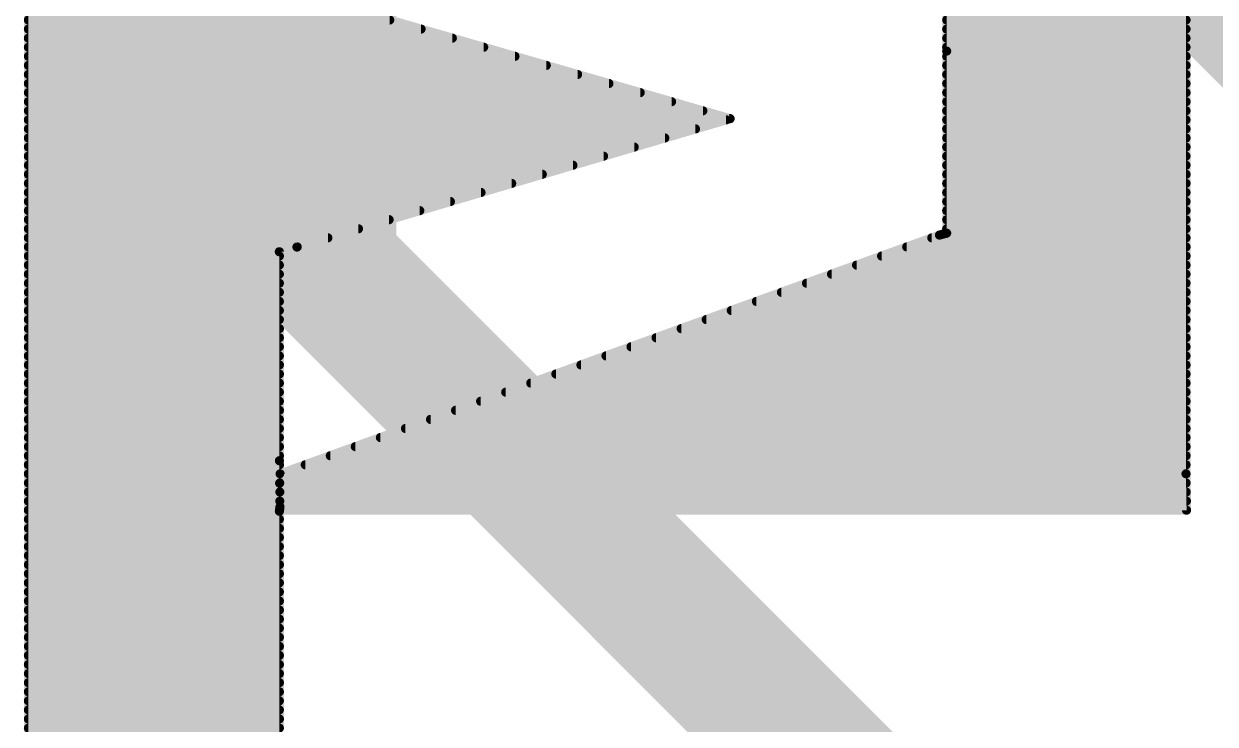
# Model space of a CAD drawing. Extents: x -33 to 53.6, y -19.6 to 58.5.
# Drawn here: x 6.057 to 7.725, y 7.994 to 8.973 of the extents above; entities that cross this region are included whole.
import ezdxf

# ---------------------------------------------------------------- set-up
doc = ezdxf.new("R2010")
doc.units = 0
doc.layers.add('16', color=132, linetype='CONTINUOUS')
doc.layers.add('21', color=41, linetype='CONTINUOUS')

msp = doc.modelspace()

# ---------------------------------------------------------------- linework, layer by layer
at = {"layer": '16', "const_width": 0.2032}
for points in [[(6.477, 22.606), (6.477, 8.636)], [(8.255, 8.509), (7.5946, 9.1694)], [(6.477, 8.636), (7.366, 7.747)]]:
    msp.add_lwpolyline(points, dxfattribs=at)
at = {"layer": '16', "const_width": 0.1016}
for points in [[(6.5129, 8.6719, 1), (6.4411, 8.6001)], [(6.4262, 8.636, 1), (6.5278, 8.636)]]:
    msp.add_lwpolyline(points, format="xyb", dxfattribs=at)
at = {"layer": '21', "const_width": 0.0127}
for points in [[(6.0635, 11.114), (6.0635, 7.7824)], [(7.6845, 8.3441), (7.6845, 11.0939)], [(7.0461, 8.8408), (6.4366, 9.0174)], [(7.3494, 8.9864), (7.3494, 8.9354)], [(6.0635, 8.9789), (6.5694, 8.9789)], [(7.3494, 8.9789), (7.6845, 8.9789)], [(6.0635, 8.9662), (6.6133, 8.9662)], [(6.0635, 8.9535), (6.6571, 8.9535)], [(7.3494, 8.9662), (7.6845, 8.9662)], [(7.3494, 8.9535), (7.6845, 8.9535)], [(6.0635, 8.9408), (6.701, 8.9408)], [(7.3494, 8.9408), (7.6845, 8.9408)], [(7.3494, 8.9354), (7.3494, 8.6807)], [(6.0635, 8.9281), (6.7448, 8.9281)], [(7.3494, 8.9281), (7.6845, 8.9281)], [(6.0635, 8.9154), (6.7887, 8.9154)], [(6.0635, 8.9027), (6.8325, 8.9027)], [(7.3494, 8.9154), (7.6845, 8.9154)], [(7.3494, 8.9027), (7.6845, 8.9027)], [(6.0635, 8.89), (6.8764, 8.89)], [(7.3494, 8.89), (7.6845, 8.89)], [(6.0635, 8.8773), (6.9202, 8.8773)], [(7.3494, 8.8773), (7.6845, 8.8773)], [(6.0635, 8.8646), (6.9641, 8.8646)], [(6.0635, 8.8519), (7.0079, 8.8519)], [(7.3494, 8.8646), (7.6845, 8.8646)], [(7.3494, 8.8519), (7.6845, 8.8519)], [(6.0635, 8.8392), (7.0405, 8.8392)], [(6.4395, 8.6613), (7.0461, 8.8408)], [(7.3494, 8.8392), (7.6845, 8.8392)], [(6.0635, 8.8265), (6.9976, 8.8265)], [(7.3494, 8.8265), (7.6845, 8.8265)], [(6.0635, 8.8138), (6.9547, 8.8138)], [(7.3494, 8.8138), (7.6845, 8.8138)], [(6.0635, 8.8011), (6.9118, 8.8011)], [(6.0635, 8.7884), (6.8689, 8.7884)], [(7.3494, 8.8011), (7.6845, 8.8011)], [(7.3494, 8.7884), (7.6845, 8.7884)], [(6.0635, 8.7757), (6.826, 8.7757)], [(7.3494, 8.7757), (7.6845, 8.7757)], [(6.0635, 8.763), (6.7831, 8.763)], [(7.3494, 8.763), (7.6845, 8.763)], [(6.0635, 8.7503), (6.7402, 8.7503)], [(6.0635, 8.7376), (6.6973, 8.7376)], [(7.3494, 8.7503), (7.6845, 8.7503)], [(7.3494, 8.7376), (7.6845, 8.7376)], [(6.0635, 8.7249), (6.6544, 8.7249)], [(7.3494, 8.7249), (7.6845, 8.7249)], [(6.0635, 8.7122), (6.6115, 8.7122)], [(7.3494, 8.7122), (7.6845, 8.7122)], [(6.0635, 8.6995), (6.5686, 8.6995)], [(6.0635, 8.6868), (6.5257, 8.6868)], [(7.3494, 8.6995), (7.6845, 8.6995)], [(7.3494, 8.6868), (7.6845, 8.6868)], [(6.0635, 8.6741), (6.4828, 8.6741)], [(7.3393, 8.678), (6.416, 8.3439)], [(7.3285, 8.6741), (7.6845, 8.6741)], [(7.3494, 8.6807), (7.3393, 8.678)], [(6.0635, 8.6614), (6.4399, 8.6614)], [(6.4149, 8.6547), (6.4395, 8.6613)], [(6.4149, 8.3623), (6.4149, 8.6547)], [(7.2934, 8.6614), (7.6845, 8.6614)], [(6.0635, 8.6487), (6.4149, 8.6487)], [(6.0635, 8.636), (6.4149, 8.636)], [(7.2232, 8.636), (7.6845, 8.636)], [(7.2583, 8.6487), (7.6845, 8.6487)], [(6.0635, 8.6233), (6.4149, 8.6233)], [(7.1882, 8.6233), (7.6845, 8.6233)], [(6.0635, 8.6106), (6.4149, 8.6106)], [(7.1531, 8.6106), (7.6845, 8.6106)], [(6.0635, 8.5979), (6.4149, 8.5979)], [(6.0635, 8.5852), (6.4149, 8.5852)], [(7.0829, 8.5852), (7.6845, 8.5852)], [(7.118, 8.5979), (7.6845, 8.5979)], [(6.0635, 8.5725), (6.4149, 8.5725)], [(7.0478, 8.5725), (7.6845, 8.5725)], [(6.0635, 8.5598), (6.4149, 8.5598)], [(7.0127, 8.5598), (7.6845, 8.5598)], [(6.0635, 8.5471), (6.4149, 8.5471)], [(6.9776, 8.5471), (7.6845, 8.5471)], [(6.0635, 8.5344), (6.4149, 8.5344)], [(6.0635, 8.5217), (6.4149, 8.5217)], [(6.9074, 8.5217), (7.6845, 8.5217)], [(6.9425, 8.5344), (7.6845, 8.5344)], [(6.0635, 8.509), (6.4149, 8.509)], [(6.8723, 8.509), (7.6845, 8.509)], [(6.0635, 8.4963), (6.4149, 8.4963)], [(6.8372, 8.4963), (7.6845, 8.4963)], [(6.0635, 8.4836), (6.4149, 8.4836)], [(6.0635, 8.4709), (6.4149, 8.4709)], [(6.767, 8.4709), (7.6845, 8.4709)], [(6.8021, 8.4836), (7.6845, 8.4836)], [(6.0635, 8.4582), (6.4149, 8.4582)], [(6.7319, 8.4582), (7.6845, 8.4582)], [(6.0635, 8.4455), (6.4149, 8.4455)], [(6.6968, 8.4455), (7.6845, 8.4455)], [(6.0635, 8.4328), (6.4149, 8.4328)], [(6.0635, 8.4201), (6.4149, 8.4201)], [(6.6266, 8.4201), (7.6845, 8.4201)], [(6.6617, 8.4328), (7.6845, 8.4328)], [(6.0635, 8.4074), (6.4149, 8.4074)], [(6.5915, 8.4074), (7.6845, 8.4074)], [(6.0635, 8.3947), (6.4149, 8.3947)], [(6.5564, 8.3947), (7.6845, 8.3947)], [(6.0635, 8.382), (6.4149, 8.382)], [(6.0635, 8.3693), (6.4149, 8.3693)], [(6.4863, 8.3693), (7.6845, 8.3693)], [(6.5213, 8.382), (7.6845, 8.382)], [(6.0635, 8.3566), (6.415, 8.3566)], [(6.4153, 8.3309), (6.4149, 8.3623)], [(6.4512, 8.3566), (7.6845, 8.3566)], [(6.0635, 8.3439), (6.4151, 8.3439)], [(6.416, 8.3439), (6.4154, 8.293)], [(6.4161, 8.3439), (7.6845, 8.3439)], [(7.6852, 8.293), (7.6845, 8.3441)], [(6.0635, 8.3312), (6.4153, 8.3312)], [(6.0635, 8.3185), (6.4155, 8.3185)], [(6.4158, 8.2978), (6.4153, 8.3309)], [(6.4157, 8.3185), (7.6848, 8.3185)], [(6.4159, 8.3312), (7.6846, 8.3312)], [(6.0635, 8.3058), (6.4155, 8.3058)], [(6.4156, 8.3058), (7.685, 8.3058)], [(6.0635, 8.2931), (6.4151, 8.2931)], [(6.4149, 8.2916), (6.4158, 8.2978)], [(6.4149, 7.9865), (6.4149, 8.2916)], [(6.4154, 8.2931), (7.6852, 8.2931)], [(6.4154, 8.293), (7.6852, 8.293)], [(6.0635, 8.2804), (6.4149, 8.2804)], [(6.0635, 8.2677), (6.4149, 8.2677)], [(6.0635, 8.255), (6.4149, 8.255)], [(6.0635, 8.2423), (6.4149, 8.2423)], [(6.0635, 8.2296), (6.4149, 8.2296)], [(6.0635, 8.2169), (6.4149, 8.2169)], [(6.0635, 8.2042), (6.4149, 8.2042)], [(6.0635, 8.1915), (6.4149, 8.1915)], [(6.0635, 8.1788), (6.4149, 8.1788)], [(6.0635, 8.1661), (6.4149, 8.1661)], [(6.0635, 8.1534), (6.4149, 8.1534)], [(6.0635, 8.1407), (6.4149, 8.1407)], [(6.0635, 8.128), (6.4149, 8.128)], [(6.0635, 8.1153), (6.4149, 8.1153)], [(6.0635, 8.1026), (6.4149, 8.1026)], [(6.0635, 8.0899), (6.4149, 8.0899)], [(6.0635, 8.0772), (6.4149, 8.0772)], [(6.0635, 8.0645), (6.4149, 8.0645)], [(6.0635, 8.0518), (6.4149, 8.0518)], [(6.0635, 8.0391), (6.4149, 8.0391)], [(6.0635, 8.0264), (6.4149, 8.0264)], [(6.0635, 8.0137), (6.4149, 8.0137)], [(6.0635, 8.001), (6.4149, 8.001)], [(6.0635, 7.9883), (6.4149, 7.9883)]]:
    msp.add_lwpolyline(points, dxfattribs=at)
at = {"layer": '21', "const_width": 0.0064}
for points in [[(6.0635, 8.9821, 1), (6.0635, 8.9757)], [(6.5694, 8.9757, 1), (6.5694, 8.9821)], [(7.3494, 8.9821, 1), (7.3494, 8.9757)], [(7.6845, 8.9757, 1), (7.6845, 8.9821)], [(6.0635, 8.9694, 1), (6.0635, 8.963)], [(6.0635, 8.9567, 1), (6.0635, 8.9503)], [(6.6133, 8.963, 1), (6.6133, 8.9694)], [(6.6571, 8.9503, 1), (6.6571, 8.9567)], [(7.3494, 8.9694, 1), (7.3494, 8.963)], [(7.3494, 8.9567, 1), (7.3494, 8.9503)], [(7.6845, 8.963, 1), (7.6845, 8.9694)], [(7.6845, 8.9503, 1), (7.6845, 8.9567)], [(6.0635, 8.944, 1), (6.0635, 8.9376)], [(6.701, 8.9376, 1), (6.701, 8.944)], [(7.3494, 8.944, 1), (7.3494, 8.9376)], [(7.3525, 8.9354, 1), (7.3462, 8.9354)], [(7.6845, 8.9376, 1), (7.6845, 8.944)], [(6.0635, 8.9313, 1), (6.0635, 8.9249)], [(6.7448, 8.9249, 1), (6.7448, 8.9313)], [(7.3462, 8.9354, 1), (7.3525, 8.9354)], [(7.3494, 8.9313, 1), (7.3494, 8.9249)], [(7.6845, 8.9249, 1), (7.6845, 8.9313)], [(6.0635, 8.9186, 1), (6.0635, 8.9122)], [(6.0635, 8.9059, 1), (6.0635, 8.8995)], [(6.7887, 8.9122, 1), (6.7887, 8.9186)], [(6.8325, 8.8995, 1), (6.8325, 8.9059)], [(7.3494, 8.9186, 1), (7.3494, 8.9122)], [(7.3494, 8.9059, 1), (7.3494, 8.8995)], [(7.6845, 8.9122, 1), (7.6845, 8.9186)], [(7.6845, 8.8995, 1), (7.6845, 8.9059)], [(6.0635, 8.8932, 1), (6.0635, 8.8868)], [(6.8764, 8.8868, 1), (6.8764, 8.8932)], [(7.3494, 8.8932, 1), (7.3494, 8.8868)], [(7.6845, 8.8868, 1), (7.6845, 8.8932)], [(6.0635, 8.8805, 1), (6.0635, 8.8741)], [(6.9202, 8.8741, 1), (6.9202, 8.8805)], [(7.3494, 8.8805, 1), (7.3494, 8.8741)], [(7.6845, 8.8741, 1), (7.6845, 8.8805)], [(6.0635, 8.8678, 1), (6.0635, 8.8614)], [(6.0635, 8.8551, 1), (6.0635, 8.8487)], [(6.9641, 8.8614, 1), (6.9641, 8.8678)], [(7.0079, 8.8487, 1), (7.0079, 8.8551)], [(7.3494, 8.8678, 1), (7.3494, 8.8614)], [(7.3494, 8.8551, 1), (7.3494, 8.8487)], [(7.6845, 8.8614, 1), (7.6845, 8.8678)], [(7.6845, 8.8487, 1), (7.6845, 8.8551)], [(6.0635, 8.8424, 1), (6.0635, 8.836)], [(7.0405, 8.836, 1), (7.0405, 8.8424)], [(7.047, 8.8378, 1), (7.0452, 8.8439)], [(7.0452, 8.8378, 1), (7.047, 8.8439)], [(7.3494, 8.8424, 1), (7.3494, 8.836)], [(7.6845, 8.836, 1), (7.6845, 8.8424)], [(6.0635, 8.8297, 1), (6.0635, 8.8233)], [(6.9976, 8.8233, 1), (6.9976, 8.8297)], [(7.3494, 8.8297, 1), (7.3494, 8.8233)], [(7.6845, 8.8233, 1), (7.6845, 8.8297)], [(6.0635, 8.817, 1), (6.0635, 8.8106)], [(6.9547, 8.8106, 1), (6.9547, 8.817)], [(7.3494, 8.817, 1), (7.3494, 8.8106)], [(7.6845, 8.8106, 1), (7.6845, 8.817)], [(6.0635, 8.8043, 1), (6.0635, 8.7979)], [(6.0635, 8.7916, 1), (6.0635, 8.7852)], [(6.8689, 8.7852, 1), (6.8689, 8.7916)], [(6.9118, 8.7979, 1), (6.9118, 8.8043)], [(7.3494, 8.8043, 1), (7.3494, 8.7979)], [(7.3494, 8.7916, 1), (7.3494, 8.7852)], [(7.6845, 8.7979, 1), (7.6845, 8.8043)], [(7.6845, 8.7852, 1), (7.6845, 8.7916)], [(6.0635, 8.7789, 1), (6.0635, 8.7725)], [(6.826, 8.7725, 1), (6.826, 8.7789)], [(7.3494, 8.7789, 1), (7.3494, 8.7725)], [(7.6845, 8.7725, 1), (7.6845, 8.7789)], [(6.0635, 8.7662, 1), (6.0635, 8.7598)], [(6.7831, 8.7598, 1), (6.7831, 8.7662)], [(7.3494, 8.7662, 1), (7.3494, 8.7598)], [(7.6845, 8.7598, 1), (7.6845, 8.7662)], [(6.0635, 8.7535, 1), (6.0635, 8.7471)], [(6.0635, 8.7408, 1), (6.0635, 8.7344)], [(6.6973, 8.7344, 1), (6.6973, 8.7408)], [(6.7402, 8.7471, 1), (6.7402, 8.7535)], [(7.3494, 8.7535, 1), (7.3494, 8.7471)], [(7.3494, 8.7408, 1), (7.3494, 8.7344)], [(7.6845, 8.7471, 1), (7.6845, 8.7535)], [(7.6845, 8.7344, 1), (7.6845, 8.7408)], [(6.0635, 8.7281, 1), (6.0635, 8.7217)], [(6.6544, 8.7217, 1), (6.6544, 8.7281)], [(7.3494, 8.7281, 1), (7.3494, 8.7217)], [(7.6845, 8.7217, 1), (7.6845, 8.7281)], [(6.0635, 8.7154, 1), (6.0635, 8.709)], [(6.6115, 8.709, 1), (6.6115, 8.7154)], [(7.3494, 8.7154, 1), (7.3494, 8.709)], [(7.6845, 8.709, 1), (7.6845, 8.7154)], [(6.0635, 8.7027, 1), (6.0635, 8.6963)], [(6.0635, 8.69, 1), (6.0635, 8.6836)], [(6.5257, 8.6836, 1), (6.5257, 8.69)], [(6.5686, 8.6963, 1), (6.5686, 8.7027)], [(7.3494, 8.7027, 1), (7.3494, 8.6963)], [(7.3494, 8.69, 1), (7.3494, 8.6836)], [(7.6845, 8.6963, 1), (7.6845, 8.7027)], [(7.6845, 8.6836, 1), (7.6845, 8.69)], [(6.0635, 8.6773, 1), (6.0635, 8.6709)], [(6.4828, 8.6709, 1), (6.4828, 8.6773)], [(7.3285, 8.6773, 1), (7.3285, 8.6709)], [(7.3385, 8.6811, 1), (7.3401, 8.6749)], [(7.3404, 8.675, 1), (7.3382, 8.681)], [(7.3462, 8.6807, 1), (7.3525, 8.6807)], [(7.3502, 8.6776, 1), (7.3486, 8.6837)], [(7.6845, 8.6709, 1), (7.6845, 8.6773)], [(6.0635, 8.6646, 1), (6.0635, 8.6582)], [(6.4141, 8.6578, 1), (6.4157, 8.6516)], [(6.4181, 8.6547, 1), (6.4118, 8.6547)], [(6.4386, 8.6643, 1), (6.4404, 8.6582)], [(6.4403, 8.6582, 1), (6.4387, 8.6643)], [(6.4399, 8.6582, 1), (6.4399, 8.6646)], [(7.2934, 8.6646, 1), (7.2934, 8.6582)], [(7.6845, 8.6582, 1), (7.6845, 8.6646)], [(6.0635, 8.6519, 1), (6.0635, 8.6455)], [(6.0635, 8.6392, 1), (6.0635, 8.6328)], [(6.4149, 8.6455, 1), (6.4149, 8.6519)], [(6.4149, 8.6328, 1), (6.4149, 8.6392)], [(7.2232, 8.6392, 1), (7.2232, 8.6328)], [(7.2583, 8.6519, 1), (7.2583, 8.6455)], [(7.6845, 8.6455, 1), (7.6845, 8.6519)], [(7.6845, 8.6328, 1), (7.6845, 8.6392)], [(6.0635, 8.6265, 1), (6.0635, 8.6201)], [(6.4149, 8.6201, 1), (6.4149, 8.6265)], [(7.1882, 8.6265, 1), (7.1882, 8.6201)], [(7.6845, 8.6201, 1), (7.6845, 8.6265)], [(6.0635, 8.6138, 1), (6.0635, 8.6074)], [(6.4149, 8.6074, 1), (6.4149, 8.6138)], [(7.1531, 8.6138, 1), (7.1531, 8.6074)], [(7.6845, 8.6074, 1), (7.6845, 8.6138)], [(6.0635, 8.6011, 1), (6.0635, 8.5947)], [(6.0635, 8.5884, 1), (6.0635, 8.582)], [(6.4149, 8.5947, 1), (6.4149, 8.6011)], [(6.4149, 8.582, 1), (6.4149, 8.5884)], [(7.0829, 8.5884, 1), (7.0829, 8.582)], [(7.118, 8.6011, 1), (7.118, 8.5947)], [(7.6845, 8.5947, 1), (7.6845, 8.6011)], [(7.6845, 8.582, 1), (7.6845, 8.5884)], [(6.0635, 8.5757, 1), (6.0635, 8.5693)], [(6.4149, 8.5693, 1), (6.4149, 8.5757)], [(7.0478, 8.5757, 1), (7.0478, 8.5693)], [(7.6845, 8.5693, 1), (7.6845, 8.5757)], [(6.0635, 8.563, 1), (6.0635, 8.5566)], [(6.4149, 8.5566, 1), (6.4149, 8.563)], [(7.0127, 8.563, 1), (7.0127, 8.5566)], [(7.6845, 8.5566, 1), (7.6845, 8.563)], [(6.0635, 8.5503, 1), (6.0635, 8.5439)], [(6.4149, 8.5439, 1), (6.4149, 8.5503)], [(6.9776, 8.5503, 1), (6.9776, 8.5439)], [(7.6845, 8.5439, 1), (7.6845, 8.5503)], [(6.0635, 8.5376, 1), (6.0635, 8.5312)], [(6.0635, 8.5249, 1), (6.0635, 8.5185)], [(6.4149, 8.5312, 1), (6.4149, 8.5376)], [(6.4149, 8.5185, 1), (6.4149, 8.5249)], [(6.9074, 8.5249, 1), (6.9074, 8.5185)], [(6.9425, 8.5376, 1), (6.9425, 8.5312)], [(7.6845, 8.5312, 1), (7.6845, 8.5376)], [(7.6845, 8.5185, 1), (7.6845, 8.5249)], [(6.0635, 8.5122, 1), (6.0635, 8.5058)], [(6.4149, 8.5058, 1), (6.4149, 8.5122)], [(6.8723, 8.5122, 1), (6.8723, 8.5058)], [(7.6845, 8.5058, 1), (7.6845, 8.5122)], [(6.0635, 8.4995, 1), (6.0635, 8.4931)], [(6.4149, 8.4931, 1), (6.4149, 8.4995)], [(6.8372, 8.4995, 1), (6.8372, 8.4931)], [(7.6845, 8.4931, 1), (7.6845, 8.4995)], [(6.0635, 8.4868, 1), (6.0635, 8.4804)], [(6.0635, 8.4741, 1), (6.0635, 8.4677)], [(6.4149, 8.4804, 1), (6.4149, 8.4868)], [(6.4149, 8.4677, 1), (6.4149, 8.4741)], [(6.767, 8.4741, 1), (6.767, 8.4677)], [(6.8021, 8.4868, 1), (6.8021, 8.4804)], [(7.6845, 8.4804, 1), (7.6845, 8.4868)], [(7.6845, 8.4677, 1), (7.6845, 8.4741)], [(6.0635, 8.4614, 1), (6.0635, 8.455)], [(6.4149, 8.455, 1), (6.4149, 8.4614)], [(6.7319, 8.4614, 1), (6.7319, 8.455)], [(7.6845, 8.455, 1), (7.6845, 8.4614)], [(6.0635, 8.4487, 1), (6.0635, 8.4423)], [(6.4149, 8.4423, 1), (6.4149, 8.4487)], [(6.6968, 8.4487, 1), (6.6968, 8.4423)], [(7.6845, 8.4423, 1), (7.6845, 8.4487)], [(6.0635, 8.436, 1), (6.0635, 8.4296)], [(6.0635, 8.4233, 1), (6.0635, 8.4169)], [(6.4149, 8.4296, 1), (6.4149, 8.436)], [(6.4149, 8.4169, 1), (6.4149, 8.4233)], [(6.6266, 8.4233, 1), (6.6266, 8.4169)], [(6.6617, 8.436, 1), (6.6617, 8.4296)], [(7.6845, 8.4296, 1), (7.6845, 8.436)], [(7.6845, 8.4169, 1), (7.6845, 8.4233)], [(6.0635, 8.4106, 1), (6.0635, 8.4042)], [(6.4149, 8.4042, 1), (6.4149, 8.4106)], [(6.5915, 8.4106, 1), (6.5915, 8.4042)], [(7.6845, 8.4042, 1), (7.6845, 8.4106)], [(6.0635, 8.3979, 1), (6.0635, 8.3915)], [(6.4149, 8.3915, 1), (6.4149, 8.3979)], [(6.5564, 8.3979, 1), (6.5564, 8.3915)], [(7.6845, 8.3915, 1), (7.6845, 8.3979)], [(6.0635, 8.3852, 1), (6.0635, 8.3788)], [(6.0635, 8.3725, 1), (6.0635, 8.3661)], [(6.4149, 8.3788, 1), (6.4149, 8.3852)], [(6.4149, 8.3661, 1), (6.4149, 8.3725)], [(6.4863, 8.3725, 1), (6.4863, 8.3661)], [(6.5213, 8.3852, 1), (6.5213, 8.3788)], [(7.6845, 8.3788, 1), (7.6845, 8.3852)], [(7.6845, 8.3661, 1), (7.6845, 8.3725)], [(6.0635, 8.3598, 1), (6.0635, 8.3534)], [(6.4181, 8.3624, 1), (6.4118, 8.3623)], [(6.4118, 8.3623, 1), (6.4181, 8.3623)], [(6.415, 8.3534, 1), (6.415, 8.3598)], [(6.4512, 8.3598, 1), (6.4512, 8.3534)], [(7.6845, 8.3534, 1), (7.6845, 8.3598)], [(6.0635, 8.3471, 1), (6.0635, 8.3407)], [(6.4192, 8.3438, 1), (6.4128, 8.3439)], [(6.4149, 8.3469, 1), (6.4171, 8.3409)], [(6.4161, 8.3471, 1), (6.4161, 8.3407)], [(6.4151, 8.3407, 1), (6.4151, 8.3471)], [(7.6876, 8.3441, 1), (7.6813, 8.344)], [(7.6813, 8.3441, 1), (7.6876, 8.3441)], [(7.6845, 8.3407, 1), (7.6845, 8.3471)], [(6.0635, 8.3344, 1), (6.0635, 8.328)], [(6.0635, 8.3217, 1), (6.0635, 8.3153)], [(6.4185, 8.3309, 1), (6.4121, 8.3308)], [(6.4121, 8.3308, 1), (6.4185, 8.3309)], [(6.4157, 8.3217, 1), (6.4157, 8.3153)], [(6.4159, 8.3344, 1), (6.4159, 8.328)], [(6.4153, 8.328, 1), (6.4153, 8.3344)], [(6.4155, 8.3153, 1), (6.4155, 8.3217)], [(7.6846, 8.328, 1), (7.6846, 8.3344)], [(7.6848, 8.3153, 1), (7.6848, 8.3217)], [(6.0635, 8.309, 1), (6.0635, 8.3026)], [(6.4156, 8.309, 1), (6.4156, 8.3026)], [(6.4155, 8.3026, 1), (6.4155, 8.309)], [(7.685, 8.3026, 1), (7.685, 8.309)], [(6.0635, 8.2963, 1), (6.0635, 8.2899)], [(6.4181, 8.2916, 1), (6.4117, 8.2916)], [(6.4118, 8.292, 1), (6.4181, 8.2912)], [(6.4154, 8.2963, 1), (6.4154, 8.2899)], [(6.4154, 8.2962, 1), (6.4154, 8.2899)], [(6.4122, 8.2931, 1), (6.4185, 8.293)], [(6.4189, 8.2973, 1), (6.4126, 8.2982)], [(6.4126, 8.2977, 1), (6.4189, 8.2978)], [(6.4151, 8.2899, 1), (6.4151, 8.2963)], [(7.682, 8.293, 1), (7.6883, 8.2931)], [(7.6852, 8.2899, 1), (7.6852, 8.2963)], [(7.6852, 8.2899, 1), (7.6852, 8.2962)], [(6.0635, 8.2836, 1), (6.0635, 8.2772)], [(6.4149, 8.2772, 1), (6.4149, 8.2836)], [(6.0635, 8.2709, 1), (6.0635, 8.2645)], [(6.0635, 8.2582, 1), (6.0635, 8.2518)], [(6.4149, 8.2645, 1), (6.4149, 8.2709)], [(6.4149, 8.2518, 1), (6.4149, 8.2582)], [(6.0635, 8.2455, 1), (6.0635, 8.2391)], [(6.4149, 8.2391, 1), (6.4149, 8.2455)], [(6.0635, 8.2328, 1), (6.0635, 8.2264)], [(6.4149, 8.2264, 1), (6.4149, 8.2328)], [(6.0635, 8.2201, 1), (6.0635, 8.2137)], [(6.0635, 8.2074, 1), (6.0635, 8.201)], [(6.4149, 8.2137, 1), (6.4149, 8.2201)], [(6.4149, 8.201, 1), (6.4149, 8.2074)], [(6.0635, 8.1947, 1), (6.0635, 8.1883)], [(6.4149, 8.1883, 1), (6.4149, 8.1947)], [(6.0635, 8.182, 1), (6.0635, 8.1756)], [(6.4149, 8.1756, 1), (6.4149, 8.182)], [(6.0635, 8.1693, 1), (6.0635, 8.1629)], [(6.0635, 8.1566, 1), (6.0635, 8.1502)], [(6.4149, 8.1629, 1), (6.4149, 8.1693)], [(6.4149, 8.1502, 1), (6.4149, 8.1566)], [(6.0635, 8.1439, 1), (6.0635, 8.1375)], [(6.4149, 8.1375, 1), (6.4149, 8.1439)], [(6.0635, 8.1312, 1), (6.0635, 8.1248)], [(6.4149, 8.1248, 1), (6.4149, 8.1312)], [(6.0635, 8.1185, 1), (6.0635, 8.1121)], [(6.0635, 8.1058, 1), (6.0635, 8.0994)], [(6.4149, 8.1121, 1), (6.4149, 8.1185)], [(6.4149, 8.0994, 1), (6.4149, 8.1058)], [(6.0635, 8.0931, 1), (6.0635, 8.0867)], [(6.4149, 8.0867, 1), (6.4149, 8.0931)], [(6.0635, 8.0804, 1), (6.0635, 8.074)], [(6.4149, 8.074, 1), (6.4149, 8.0804)], [(6.0635, 8.0677, 1), (6.0635, 8.0613)], [(6.0635, 8.055, 1), (6.0635, 8.0486)], [(6.4149, 8.0613, 1), (6.4149, 8.0677)], [(6.4149, 8.0486, 1), (6.4149, 8.055)], [(6.0635, 8.0423, 1), (6.0635, 8.0359)], [(6.4149, 8.0359, 1), (6.4149, 8.0423)], [(6.0635, 8.0296, 1), (6.0635, 8.0232)], [(6.4149, 8.0232, 1), (6.4149, 8.0296)], [(6.0635, 8.0169, 1), (6.0635, 8.0105)], [(6.4149, 8.0105, 1), (6.4149, 8.0169)], [(6.0635, 8.0042, 1), (6.0635, 7.9978)], [(6.0635, 7.9915, 1), (6.0635, 7.9851)], [(6.4149, 7.9978, 1), (6.4149, 8.0042)], [(6.4149, 7.9851, 1), (6.4149, 7.9915)]]:
    msp.add_lwpolyline(points, format="xyb", dxfattribs=at)

doc.saveas('drawing.dxf')
